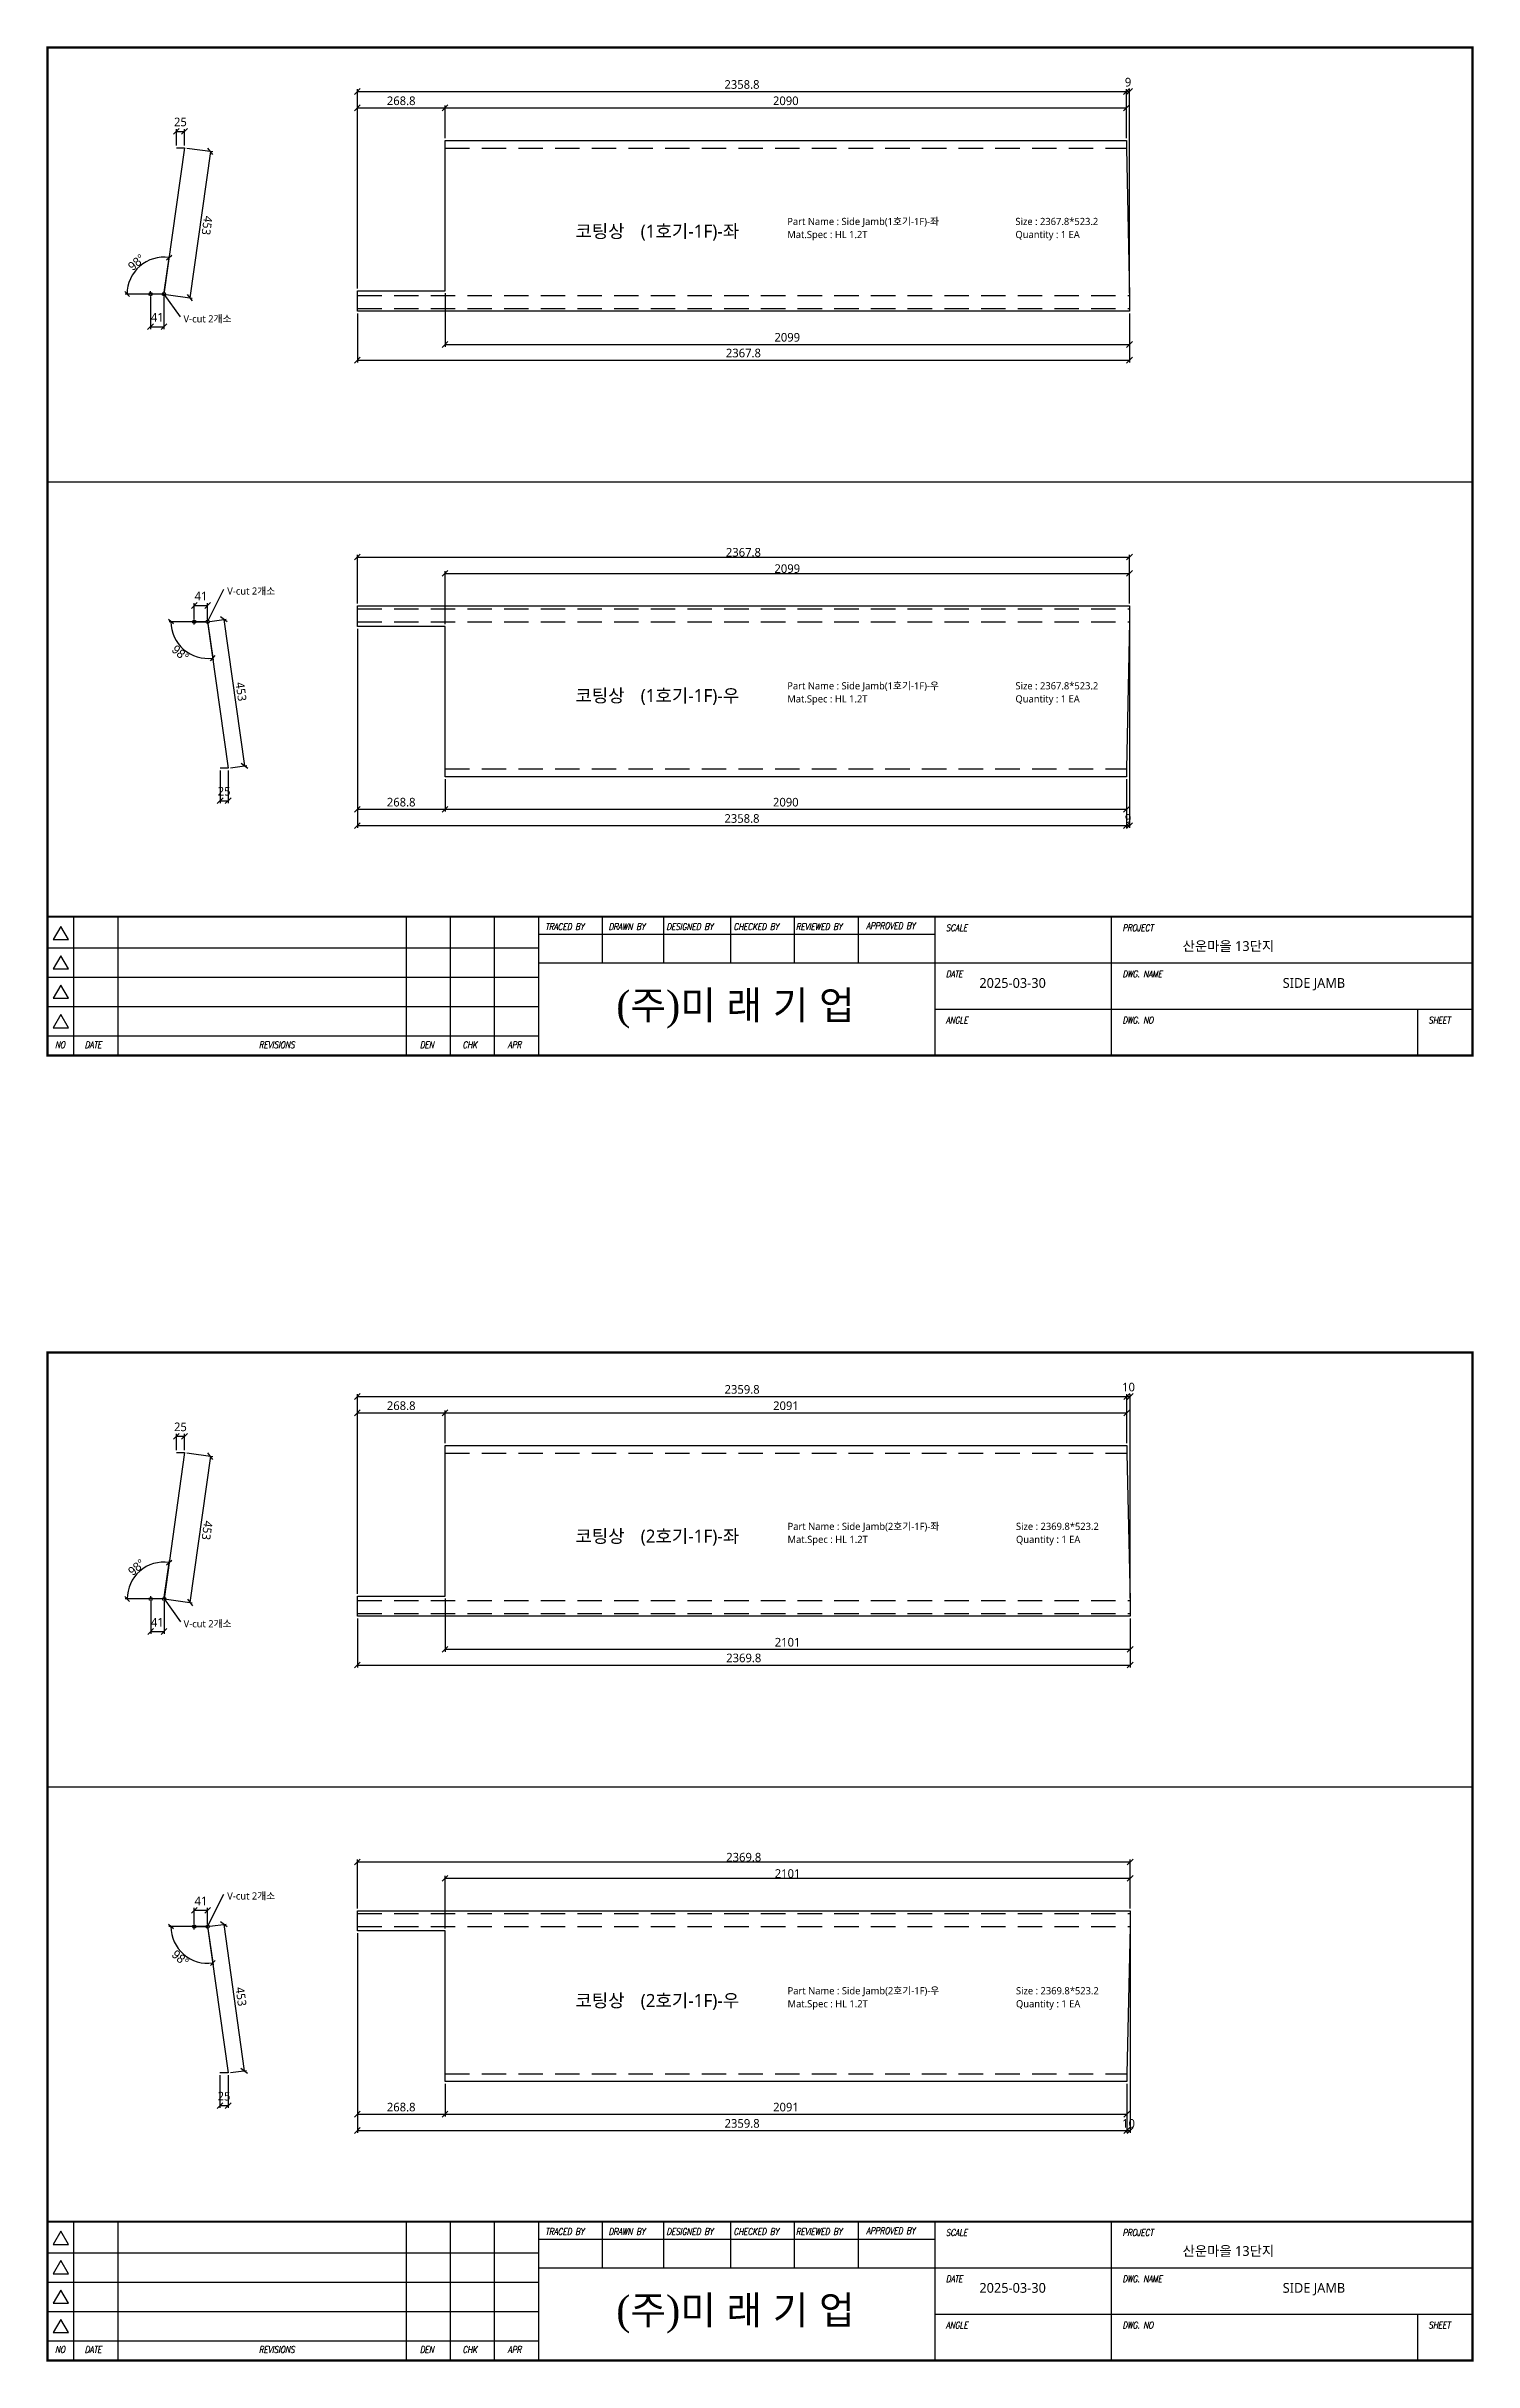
# Model space of a CAD drawing. Extents: x 674 to 10492, y -109346 to 1748.
# Drawn here: x 6046 to 10423, y -53334 to -46236 of the extents above; entities that cross this region are included whole.
import ezdxf
from ezdxf.enums import TextEntityAlignment as Align

# ---------------------------------------------------------------- set-up
doc = ezdxf.new("R2010")
doc.units = 0
doc.header["$LTSCALE"] = 10
doc.header["$MEASUREMENT"] = 0
doc.linetypes.add('DASHED2', pattern=[0.375, 0.25, -0.125])
doc.layers.get('0').update_dxf_attribs({"linetype": 'CONTINUOUS'})
for name, color, linetype in [('22', 8, 'DASHED2'), ('dim', 3, 'CONTINUOUS'), ('FROM', 7, 'CONTINUOUS'), ('레이져', 7, 'CONTINUOUS')]:
    doc.layers.add(name, color=color, linetype=linetype)
doc.styles.add('G1', font='batang.ttc', dxfattribs={"height": 20})
doc.styles.add('ITALICT', font='italict')
doc.styles.add('JKW', font='')
doc.styles.add('MIRAESTYLE', font='gulim.ttc')
doc.styles.add('YCKIM', font='gulim.ttc')
doc.styles.get('JKW').set_extended_font_data('NanumGothic')
doc.dimstyles.new('MIRAE', dxfattribs={"dimscale": 100, "dimtxt": 0.25, "dimasz": 0.15, "dimexe": 0.06, "dimexo": 0.06, "dimgap": 0.07, "dimtad": 1, "dimdec": 1, "dimtxsty": 'YCKIM', "dimblk": 'OBLIQUE', "dimcen": 2.5, "dimclrd": 3, "dimclre": 3, "dimclrt": 256, "dimadec": 1, "dimazin": 3, "dimtfac": 0.5, "dimtix": 1, "dimtmove": 0, "dimatfit": 3, "dimldrblk": 'OBLIQUE'})
doc.dimstyles.get("Standard").update_dxf_attribs({"dimtxt": 2.5, "dimasz": 2.5, "dimexe": 1.25, "dimexo": 0.625, "dimtad": 1, "dimtxsty": 'MIRAESTYLE', "dimcen": 2.5, "dimazin": 3, "dimtfac": 1, "dimtmove": 0, "dimatfit": 3})
doc.dimstyles.new('미래', dxfattribs={"dimscale": 120, "dimtxt": 0.2, "dimasz": 0.15, "dimexe": 0.06, "dimexo": 0.06, "dimgap": 0.07, "dimtad": 1, "dimdec": 1, "dimlfac": -1, "dimtxsty": 'JKW', "dimblk": 'OBLIQUE', "dimcen": 2.5, "dimclrd": 3, "dimclre": 3, "dimclrt": 256, "dimadec": 1, "dimazin": 2, "dimtfac": 0.5, "dimtmove": 1, "dimatfit": 3, "dimarcsym": 1})

# ---------------------------------------------------------------- blocks, each defined once
blk = doc.blocks.new('_OBLIQUE')
at = {"color": 0, "linetype": 'ByBlock'}
blk.add_line((-0.5, -0.5), (0.5, 0.5), dxfattribs=at)
blk = doc.blocks.new('3')
at = {"layer": 'FROM', "color": 7}
blk.add_line((25823.5, 11169), (25823.5, 11496.2), dxfattribs=at)
at = {"layer": 'FROM', "color": 2}
for p, q in [((25885.8, 11169), (25885.8, 11496.2)), ((25989.7, 11169), (25989.7, 11496.2)), ((26670, 11169), (26670, 11496.2)), ((26773.9, 11169), (26773.9, 11496.2)), ((26877.7, 11169), (26877.7, 11496.2)), ((25823.5, 11422.9), (26981.6, 11422.9)), ((25823.5, 11353.6), (26981.6, 11353.6)), ((25823.5, 11284.4), (26981.6, 11284.4)), ((25823.5, 11215.1), (26981.6, 11215.1))]:
    blk.add_line(p, q, dxfattribs=at)
at = {"layer": 'FROM', "color": 0}
for p, q in [((26981.6, 11169), (26981.6, 11496.2)), ((27131.3, 11496.2), (27131.3, 11387.2)), ((27276.5, 11387.2), (27276.5, 11496.2)), ((27434, 11496.2), (27434, 11387.2)), ((27583.7, 11496.2), (27583.7, 11387.2)), ((27735.3, 11496.2), (27735.3, 11387.2)), ((27915.7, 11496.2), (27915.7, 11169)), ((28332.2, 11169), (28332.2, 11496.2)), ((26981.6, 11454.7), (27915.7, 11454.7)), ((26981.6, 11387.2), (29183.5, 11387.2)), ((27915.7, 11278.1), (29183.5, 11278.1))]:
    blk.add_line(p, q, dxfattribs=at)
at = {"layer": 'FROM'}
blk.add_line((29053.7, 11278.1), (29053.7, 11169), dxfattribs=at)
at = {"layer": 'FROM', "color": 0, "const_width": 5.89}
blk.add_lwpolyline([(25823.5, 11169), (29183.5, 11169), (29183.5, 13545), (25823.5, 13545)], close=True, dxfattribs=at)
at = {"layer": 'FROM', "color": 0, "const_width": 4.87}
blk.add_lwpolyline([(25823.5, 11496.2), (29183.5, 11496.2)], dxfattribs=at)
at = {"layer": 'FROM', "color": 2}
for points in [[(25854.7, 11473.5), (25836.7, 11442.3), (25872.7, 11442.3)], [(25854.7, 11404.3), (25836.7, 11373.1), (25872.7, 11373.1)], [(25854.7, 11335), (25836.7, 11303.8), (25872.7, 11303.8)], [(25854.7, 11265.7), (25836.7, 11234.6), (25872.7, 11234.6)]]:
    blk.add_lwpolyline(points, close=True, dxfattribs=at)
at = {"layer": 'FROM', "color": 4, "style": 'ITALICT', "width": 0.8}
for s, height, p in [('TRACED BY', 15.58, (26997.2, 11465)), ('DRAWN BY', 15.58, (27146.3, 11465)), ('DESIGNED BY', 15.583, (27282.8, 11465)), ('CHECKED BY', 15.58, (27441.2, 11465)), ('REVIEWED BY', 15.583, (27587.9, 11465)), ('APPROVED BY', 15.583, (27753.8, 11466.9)), ('SCALE', 15.58, (27941.7, 11462.5)), ('PROJECT', 15.58, (28358.1, 11462.5)), ('DATE', 15.58, (27941.7, 11353.4)), ('DWG. NAME', 15.58, (28358.1, 11353.4)), ('ANGLE', 15.58, (27941.7, 11244.4)), ('DWG. NO', 15.58, (28358.1, 11244.4)), ('SHEET', 15.58, (29079.6, 11244.4)), ('NO', 15.58, (25841.2, 11186.7)), ('DATE', 15.58, (25911.2, 11186.7)), ('REVISIONS', 15.58, (26321.6, 11186.7)), ('DEN', 15.58, (26701.4, 11186.7)), ('CHK', 15.58, (26802.1, 11186.7)), ('APR', 15.58, (26908.6, 11186.7))]:
    blk.add_text(s, height=height, dxfattribs=at).set_placement(p)
blk = doc.blocks.new('side_frame')
at = {"color": 8}
blk.add_line((4556.9, 1833.1), (0, 1833.1), dxfattribs=at)
at = {"xscale": 1.356231088589885, "yscale": 1.356231088589885, "zscale": 1.356231088589885}
blk.add_blockref('3', (-35022.6, -15147.7), dxfattribs=at)
at = {"style": 'G1'}
blk.add_text('(주)미 래 기 업', height=90.59, dxfattribs=at).set_placement((2199.9, 152.1), align=Align.MIDDLE)

msp = doc.modelspace()

# ---------------------------------------------------------------- linework, layer by layer
for p, q in [((6470, -46547), (6406.95, -46995.59)), ((6445, -46547), (6470, -46547)), ((6365.95, -46995.59), (6365.95, -46986.59)), ((6406.95, -46995.59), (6365.95, -46995.59)), ((6500, -48009), (6500, -48000)), ((6500, -48000), (6541, -48000)), ((6541, -48000), (6604.05, -48448.59)), ((6604.05, -48448.59), (6579.05, -48448.59)), ((6470, -50547), (6407.23, -50995.63)), ((6445, -50547), (6470, -50547)), ((6366.23, -50995.63), (6366.23, -50986.63)), ((6407.23, -50995.63), (6366.23, -50995.63)), ((6500, -52009), (6500, -52000)), ((6500, -52000), (6541, -52000)), ((6541, -52000), (6603.77, -52448.63)), ((6603.77, -52448.63), (6578.77, -52448.63))]:
    msp.add_line(p, q)
at = {"color": 6}
for centre in [(6365.95, -46995.59), (6406.95, -46995.59), (6500, -48000), (6541, -48000), (6366.23, -50995.63), (6407.23, -50995.63), (6500, -52000), (6541, -52000)]:
    msp.add_circle(centre, 5, dxfattribs=at)
at = {"layer": '22', "ltscale": 30}
for p, q in [((7268.8, -46548.8), (9358.8, -46548.8)), ((7000, -47000), (9367.8, -47000)), ((7000, -47039.8), (9367.8, -47039.8)), ((7000, -47960.2), (9367.8, -47960.2)), ((7000, -48000), (9367.8, -48000)), ((7268.8, -48451.2), (9358.8, -48451.2)), ((7268.8, -50548.8), (9359.8, -50548.8)), ((7000, -51000), (9369.8, -51000)), ((7000, -51039.8), (9369.8, -51039.8)), ((7000, -51960.2), (9369.8, -51960.2)), ((7000, -52000), (9369.8, -52000)), ((7268.8, -52451.2), (9359.8, -52451.2))]:
    msp.add_line(p, q, dxfattribs=at)
at = {"layer": '레이져'}
for p, q in [((7268.8, -46525), (9358.8, -46525)), ((7268.8, -46548.8), (7268.8, -46525)), ((7268.8, -46985.4), (7268.8, -46548.8)), ((7268.8, -46548.8), (7268.8, -46548.8)), ((9358.8, -46525), (9358.8, -46548.8)), ((9358.8, -46548.8), (9367.8, -47000)), ((7000, -47000), (7000, -46985.4)), ((7000, -46985.4), (7268.8, -46985.4)), ((7000, -47039.8), (7000, -47000)), ((7000, -47048.2), (7000, -47039.8)), ((9367.8, -47048.2), (7000, -47048.2)), ((9367.8, -47000), (9367.8, -47039.8)), ((9367.8, -47039.8), (9367.8, -47048.2)), ((7000, -47951.8), (9367.8, -47951.8)), ((7000, -47960.2), (7000, -47951.8)), ((7000, -48000), (7000, -47960.2)), ((9367.8, -47951.8), (9367.8, -47960.2)), ((9367.8, -47960.2), (9367.8, -48000)), ((7000, -48014.6), (7000, -48000)), ((7268.8, -48014.6), (7000, -48014.6)), ((7268.8, -48451.2), (7268.8, -48014.6)), ((9367.8, -48000), (9358.8, -48451.2)), ((7268.8, -48475), (7268.8, -48451.2)), ((9358.8, -48475), (7268.8, -48475)), ((9358.8, -48451.2), (9358.8, -48475)), ((9358.8, -48475), (9358.8, -48475)), ((7268.8, -50525), (9359.8, -50525)), ((7268.8, -50548.8), (7268.8, -50525)), ((9359.8, -50525), (9359.8, -50548.8)), ((7268.8, -50987.3), (7268.8, -50548.8)), ((7268.8, -50548.8), (7268.8, -50548.8)), ((9359.8, -50548.8), (9369.8, -51000)), ((7000, -51000), (7000, -50987.3)), ((7000, -50987.3), (7268.8, -50987.3)), ((7000, -51039.8), (7000, -51000)), ((9369.8, -51000), (9369.8, -51039.8)), ((7000, -51048.2), (7000, -51039.8)), ((9369.8, -51048.2), (7000, -51048.2)), ((9369.8, -51039.8), (9369.8, -51048.2)), ((7000, -51951.8), (9369.8, -51951.8)), ((7000, -51960.2), (7000, -51951.8)), ((9369.8, -51951.8), (9369.8, -51960.2)), ((7000, -52000), (7000, -51960.2)), ((7000, -52012.7), (7000, -52000)), ((7268.8, -52012.7), (7000, -52012.7)), ((7268.8, -52451.2), (7268.8, -52012.7)), ((9369.8, -52000), (9359.8, -52451.2)), ((9369.8, -51960.2), (9369.8, -52000)), ((7268.8, -52475), (7268.8, -52451.2)), ((9359.8, -52475), (7268.8, -52475)), ((9359.8, -52451.2), (9359.8, -52475)), ((9359.8, -52475), (9359.8, -52475))]:
    msp.add_line(p, q, dxfattribs=at)

# ---------------------------------------------------------------- block references
at = {"xscale": 0.9588447653429603, "yscale": 0.9588447653429603}
for p in [(6050, -49329.8, 0.96), (6050, -53329.8, 0.96)]:
    msp.add_blockref('side_frame', p, dxfattribs=at)

# ---------------------------------------------------------------- texts
at = {"style": 'JKW'}
for s, height, p in [('Part Name : Side Jamb(1호기-1F)-좌', 22, (8318.3, -46773.04)), ('Size : 2367.8*523.2 ', 22, (9017.97, -46773.04)), ('코팅상', 40, (7668.8, -46803.04)), ('Mat.Spec : HL 1.2T ', 22, (8318.3, -46813.04)), ('Quantity : 1 EA ', 22, (9017.97, -46813.04)), ('Part Name : Side Jamb(1호기-1F)-우', 22, (8318.3, -48196.5)), ('Size : 2367.8*523.2 ', 22, (9017.97, -48196.5)), ('코팅상', 40, (7668.8, -48226.5)), ('Mat.Spec : HL 1.2T ', 22, (8318.3, -48236.5)), ('Quantity : 1 EA ', 22, (9017.97, -48236.5)), ('산운마을 13단지', 30, (9530.61, -48994.2)), ('2025-03-30', 30, (8907.36, -49107.35)), ('SIDE JAMB', 30, (9837.44, -49107.35)), ('코팅상', 40, (7668.8, -50803.04)), ('Part Name : Side Jamb(2호기-1F)-좌', 22, (8319.3, -50773.04)), ('Mat.Spec : HL 1.2T ', 22, (8319.3, -50813.04)), ('Size : 2369.8*523.2 ', 22, (9019.63, -50773.04)), ('Quantity : 1 EA ', 22, (9019.63, -50813.04)), ('코팅상', 40, (7668.8, -52226.5)), ('Part Name : Side Jamb(2호기-1F)-우', 22, (8319.3, -52196.5)), ('Mat.Spec : HL 1.2T ', 22, (8319.3, -52236.5)), ('Size : 2369.8*523.2 ', 22, (9019.63, -52196.5)), ('Quantity : 1 EA ', 22, (9019.63, -52236.5)), ('산운마을 13단지', 30, (9530.61, -52994.2)), ('2025-03-30', 30, (8907.36, -53107.35)), ('SIDE JAMB', 30, (9837.44, -53107.35))]:
    msp.add_text(s, height=height, dxfattribs=at).set_placement(p, align=Align.MIDDLE_LEFT)
at = {"char_height": 22, "attachment_point": 1, "style": 'JKW'}
for insert in [(6466.95, -47060.59), (6601, -47895), (6467.23, -51060.63), (6601, -51895)]:
    msp.add_mtext('V-cut 2개소', dxfattribs=dict(at, insert=insert))
at = {"layer": '레이져', "style": 'JKW'}
for s, p in [('(1호기-1F)-좌', (7868.8, -46803.04)), ('(1호기-1F)-우', (7868.8, -48226.5)), ('(2호기-1F)-좌', (7868.8, -50803.04)), ('(2호기-1F)-우', (7868.8, -52226.5))]:
    msp.add_text(s, height=40, dxfattribs=at).set_placement(p, align=Align.MIDDLE_LEFT)

# ---------------------------------------------------------------- dimensions: what is measured, and where the dimension line sits
for base, line1, line2 in [((6392.46, -46883.44), ((6365.95, -46995.59), (6406.95, -46995.59)), ((6406.95, -46995.59), (6470, -46547))), ((6531.51, -48112.15), ((6541, -48000), (6604.05, -48448.59)), ((6541, -48000), (6500, -48000))), ((6392.67, -50883.47), ((6366.23, -50995.63), (6407.23, -50995.63)), ((6407.23, -50995.63), (6470, -50547))), ((6531.44, -52112.16), ((6541, -52000), (6603.77, -52448.63)), ((6541, -52000), (6500, -52000)))]:
    msp.add_angular_dim_2l(base=base, line1=line1, line2=line2, dimstyle='mirae', override={"dimtxt": 0.27, "dimgap": 0.02, "dimdec": 0, "dimlfac": 1, "dimdsep": 46, "dimclrt": 7}).render()
at = {"layer": 'dim'}
for base, p1, p2, override in [((7000, -46375), (7000, -46985.4), (9358.8, -46525), {"dimtxt": 0.22, "dimgap": 0.07, "dimdec": 1, "dimlfac": 1, "dimdsep": 46, "dimclrt": 7}), ((9358.8, -46375), (9358.8, -46525), (9367.8, -47000), {"dimtxt": 0.22, "dimgap": 0.07, "dimdec": 1, "dimlfac": 1, "dimdsep": 46, "dimclrt": 7}), ((7000, -46425), (7000, -46985.4), (7268.8, -46525), {"dimtxt": 0.22, "dimgap": 0.07, "dimdec": 1, "dimlfac": 1, "dimdsep": 46, "dimclrt": 7}), ((7268.8, -46425), (7268.8, -46525), (9358.8, -46525), {"dimtxt": 0.22, "dimgap": 0.07, "dimdec": 1, "dimlfac": 1, "dimdsep": 46, "dimclrt": 7}), ((6445, -46497), (6445, -46547), (6470, -46547), {"dimtxt": 0.22, "dimgap": 0.07, "dimdec": 1, "dimlfac": 1, "dimdsep": 46, "dimclrt": 7}), ((6365.95, -47095.59), (6365.95, -46995.59), (6406.95, -46995.59), {"dimtxt": 0.22, "dimgap": 0.07, "dimdec": 1, "dimlfac": 1, "dimdsep": 46, "dimclrt": 7}), ((7000, -47198.2), (7000, -47048.2), (9367.8, -47048.2), {"dimtxt": 0.22, "dimgap": 0.07, "dimdec": 1, "dimlfac": 1, "dimdsep": 46, "dimclrt": 7}), ((7268.8, -47150), (7268.8, -46985.4), (9367.8, -47048.2), {"dimtxt": 0.22, "dimgap": 0.07, "dimdec": 1, "dimlfac": 1, "dimdsep": 46, "dimclrt": 7}), ((7000, -47801.8), (7000, -47951.8), (9367.8, -47951.8), {"dimtxt": 0.22, "dimgap": 0.01, "dimdec": 1, "dimlfac": 1, "dimdsep": 46, "dimclrt": 7}), ((7268.8, -47851.8), (7268.8, -48014.6), (9367.8, -47951.8), {"dimtxt": 0.22, "dimgap": 0.01, "dimdec": 1, "dimlfac": 1, "dimdsep": 46, "dimclrt": 7}), ((6500, -47950), (6500, -48000), (6541, -48000), {"dimtxt": 0.22, "dimgap": 0.07, "dimdec": 1, "dimlfac": 1, "dimdsep": 46, "dimclrt": 7}), ((7000, -48575), (7000, -48014.6), (7268.8, -48475), {"dimtxt": 0.22, "dimgap": 0.07, "dimdec": 1, "dimlfac": 1, "dimdsep": 46, "dimclrt": 7}), ((7000, -48625), (7000, -48014.6), (9358.8, -48475), {"dimtxt": 0.22, "dimgap": 0.07, "dimdec": 1, "dimlfac": 1, "dimdsep": 46, "dimclrt": 7}), ((9358.8, -48625), (9358.8, -48475), (9367.8, -48000), {"dimtxt": 0.22, "dimgap": 0.01, "dimdec": 1, "dimlfac": 1, "dimdsep": 46, "dimclrt": 7}), ((6579.05, -48548.59), (6579.05, -48448.59), (6604.05, -48448.59), {"dimtxt": 0.22, "dimgap": 0.07, "dimdec": 1, "dimlfac": 1, "dimdsep": 46, "dimclrt": 7}), ((7268.8, -48575), (7268.8, -48475), (9358.8, -48475), {"dimtxt": 0.22, "dimgap": 0.07, "dimdec": 1, "dimlfac": 1, "dimdsep": 46, "dimclrt": 7}), ((7000, -50375), (7000, -50987.3), (9359.8, -50525), {"dimtxt": 0.22, "dimgap": 0.07, "dimdec": 1, "dimlfac": 1, "dimdsep": 46, "dimclrt": 7}), ((7000, -50425), (7000, -50987.3), (7268.8, -50525), {"dimtxt": 0.22, "dimgap": 0.07, "dimdec": 1, "dimlfac": 1, "dimdsep": 46, "dimclrt": 7}), ((7268.8, -50425), (7268.8, -50525), (9359.8, -50525), {"dimtxt": 0.22, "dimgap": 0.07, "dimdec": 1, "dimlfac": 1, "dimdsep": 46, "dimclrt": 7}), ((9359.8, -50375), (9359.8, -50525), (9369.8, -51000), {"dimtxt": 0.22, "dimgap": 0.07, "dimdec": 1, "dimlfac": 1, "dimdsep": 46, "dimclrt": 7}), ((6445, -50497), (6445, -50547), (6470, -50547), {"dimtxt": 0.22, "dimgap": 0.07, "dimdec": 1, "dimlfac": 1, "dimdsep": 46, "dimclrt": 7}), ((6366.23, -51095.63), (6366.23, -50995.63), (6407.23, -50995.63), {"dimtxt": 0.22, "dimgap": 0.07, "dimdec": 1, "dimlfac": 1, "dimdsep": 46, "dimclrt": 7}), ((7268.8, -51150), (7268.8, -50987.3), (9369.8, -51048.2), {"dimtxt": 0.22, "dimgap": 0.07, "dimdec": 1, "dimlfac": 1, "dimdsep": 46, "dimclrt": 7}), ((7000, -51198.2), (7000, -51048.2), (9369.8, -51048.2), {"dimtxt": 0.22, "dimgap": 0.07, "dimdec": 1, "dimlfac": 1, "dimdsep": 46, "dimclrt": 7}), ((7000, -51801.8), (7000, -51951.8), (9369.8, -51951.8), {"dimtxt": 0.22, "dimgap": 0.01, "dimdec": 1, "dimlfac": 1, "dimdsep": 46, "dimclrt": 7}), ((7268.8, -51851.8), (7268.8, -52012.7), (9369.8, -51951.8), {"dimtxt": 0.22, "dimgap": 0.01, "dimdec": 1, "dimlfac": 1, "dimdsep": 46, "dimclrt": 7}), ((6500, -51950), (6500, -52000), (6541, -52000), {"dimtxt": 0.22, "dimgap": 0.07, "dimdec": 1, "dimlfac": 1, "dimdsep": 46, "dimclrt": 7}), ((7000, -52575), (7000, -52012.7), (7268.8, -52475), {"dimtxt": 0.22, "dimgap": 0.07, "dimdec": 1, "dimlfac": 1, "dimdsep": 46, "dimclrt": 7}), ((7000, -52625), (7000, -52012.7), (9359.8, -52475), {"dimtxt": 0.22, "dimgap": 0.07, "dimdec": 1, "dimlfac": 1, "dimdsep": 46, "dimclrt": 7}), ((9359.8, -52625), (9359.8, -52475), (9369.8, -52000), {"dimtxt": 0.22, "dimgap": 0.01, "dimdec": 1, "dimlfac": 1, "dimdsep": 46, "dimclrt": 7}), ((6578.77, -52548.63), (6578.77, -52448.63), (6603.77, -52448.63), {"dimtxt": 0.22, "dimgap": 0.07, "dimdec": 1, "dimlfac": 1, "dimdsep": 46, "dimclrt": 7}), ((7268.8, -52575), (7268.8, -52475), (9359.8, -52475), {"dimtxt": 0.22, "dimgap": 0.07, "dimdec": 1, "dimlfac": 1, "dimdsep": 46, "dimclrt": 7})]:
    msp.add_linear_dim(base=base, p1=p1, p2=p2, dimstyle='미래', override=override, dxfattribs=at).render()
for base, p1, p2, angle in [((6549.22, -46558.13), (6470, -46547), (6406.95, -46995.59), 261.999317), ((6590.51, -47993.04), (6541, -48000), (6604.05, -48448.59), 278.000683), ((6549.23, -50558.08), (6470, -50547), (6407.23, -50995.63), 262.035545), ((6590.52, -51993.07), (6541, -52000), (6603.77, -52448.63), 277.964455)]:
    msp.add_linear_dim(base=base, p1=p1, p2=p2, angle=angle, dimstyle='미래', override={"dimtxt": 0.22, "dimgap": 0.07, "dimdec": 1, "dimlfac": 1, "dimdsep": 46, "dimclrt": 7}, dxfattribs=at).render()

# ---------------------------------------------------------------- leaders
for points in [[(6406.95, -46995.59), (6456.95, -47065.59)], [(6541, -48000), (6591, -47900)], [(6407.23, -50995.63), (6457.23, -51065.63)], [(6541, -52000), (6591, -51900)]]:
    msp.add_leader(points, dimstyle='Standard', dxfattribs=at)

doc.saveas('drawing.dxf')
